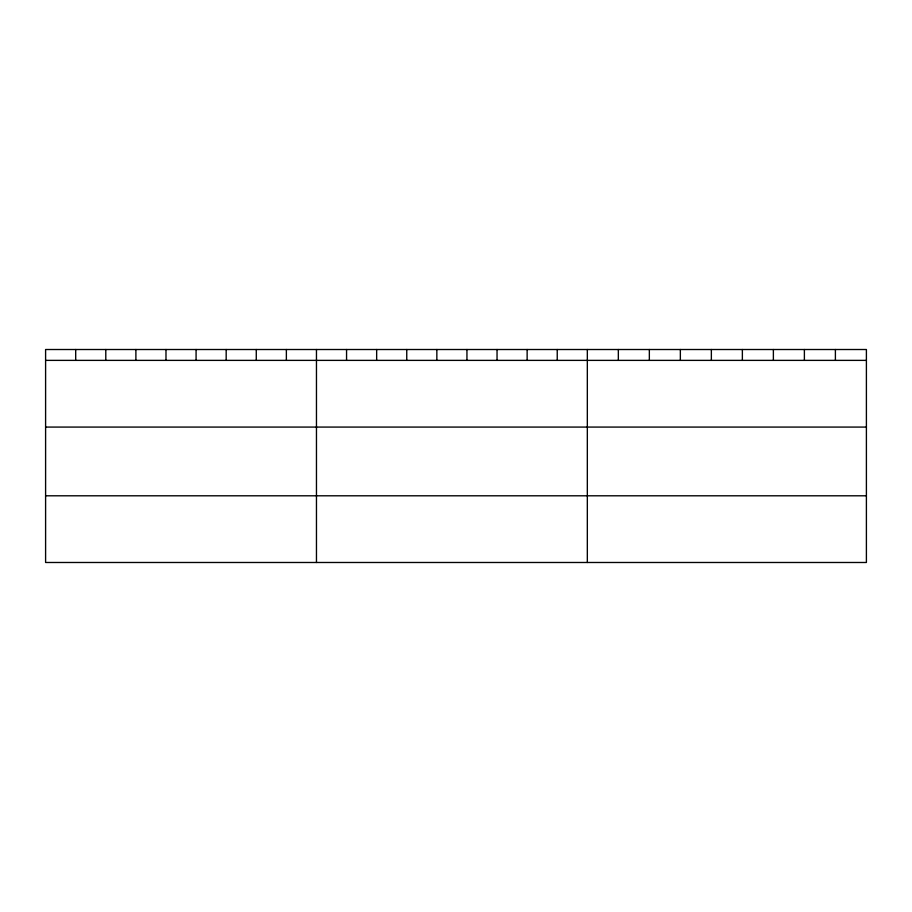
<?xml version="1.0" encoding="UTF-8"?>
<svg xmlns="http://www.w3.org/2000/svg" width="912" height="912" viewBox="0 0 912 912"><rect width="100%" height="100%" fill="white"/><g stroke="black" fill="none" stroke-linecap="round" stroke-linejoin="round"><path stroke-width="1.37" d="M866.4 427.078L866.4 349.513L45.6 349.513L45.6 562.487L866.4 562.487L866.4 427.078L45.6 427.078M45.6 360.377L866.4 360.377M45.6 495.797L866.4 495.797M835.392 349.513L835.392 360.377M804.384 349.513L804.384 360.377M773.376 349.513L773.376 360.377M742.368 349.513L742.368 360.377M711.36 349.513L711.36 360.377M680.352 349.513L680.352 360.377M649.344 349.513L649.344 360.377M618.336 349.513L618.336 360.377M587.328 349.513L587.328 562.487M557.232 349.513L557.232 360.377M527.136 349.513L527.136 360.377M497.04 349.513L497.04 360.377M466.944 349.513L466.944 360.377M436.848 349.513L436.848 360.377M406.752 349.513L406.752 360.377M376.656 349.513L376.656 360.377M346.56 349.513L346.56 360.377M316.464 349.513L316.464 562.487M286.368 349.513L286.368 360.377M256.272 349.513L256.272 360.377M226.176 349.513L226.176 360.377M196.08 349.513L196.08 360.377M165.984 349.513L165.984 360.377M135.888 349.513L135.888 360.377M105.792 349.513L105.792 360.377M75.696 349.513L75.696 360.377"/></g></svg>
